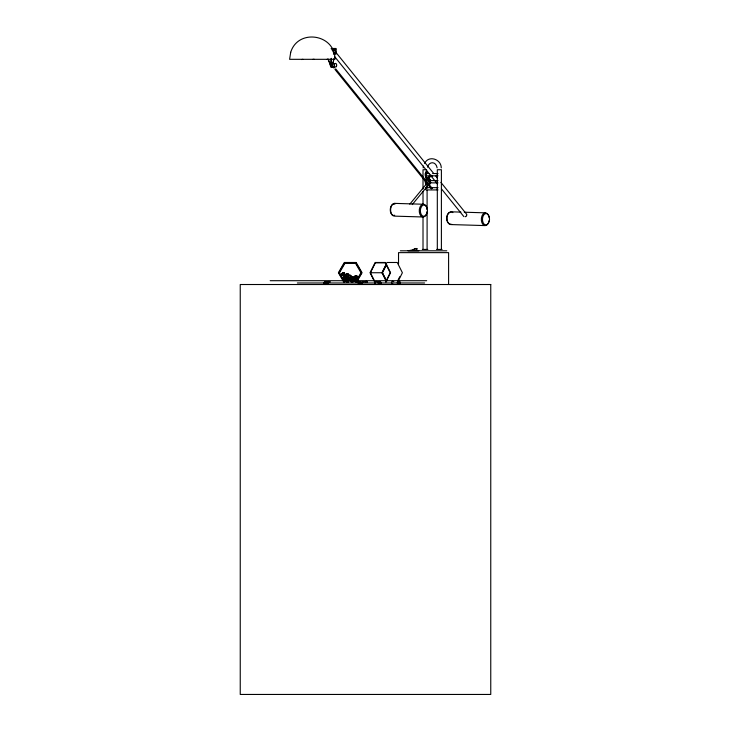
<?xml version="1.0" encoding="UTF-8"?>
<svg xmlns="http://www.w3.org/2000/svg" width="731" height="731" viewBox="0 0 731 731"><rect width="100%" height="100%" fill="white"/><g stroke="black" fill="none" stroke-linecap="round" stroke-linejoin="round"><path stroke-width="1.1" d="M427.032 171.538L426.301 172.077L426.31 171.538L427.315 171.794L426.666 171.273L427.315 171.794M428.549 177.843L429.271 177.304L428.558 177.304M426.155 184.641L426.895 184.111L426.493 184.961M428.722 179.241L429.462 178.711L428.722 179.241L429.764 179.122L430.34 180.749L429.307 180.594M428.192 178.108L428.649 177.77L426.164 178.693L426.904 179.232L426.164 178.693M428.393 184.97L429.152 184.44L428.43 184.44M324.866 282.55L324.683 283.107M425.981 177.459L425.634 176.025L426.749 176.939L425.981 177.459L427.005 177.295L427.014 177.825L426.292 177.295M428.138 178.684L429.161 178.921L428.037 178.172L429.261 177.843M332.029 65.735L332.075 65.434A7.347 5.729 -80.2 0 0 332.139 64.41L332.13 64.118M331.097 65.699C332.112 53.043 330.257 59.074 331.097 65.699A2.047 1.27 -90 0 0 333.199 66.731M333.711 59.037L333.126 62.903L333.893 59.037M425.853 184.23L426.648 183.719L426.173 184.111M428.969 179.634L429.051 179.122M423.139 167.883L423.514 166.092M426.657 178.099L427.306 177.578L426.657 178.099L427.589 178.163L427.498 178.675L426.785 178.675L426.877 178.163L429.124 178.391M428.741 185.19L429.106 184.97M431.299 188.625L432.103 188.242L335.648 68.815M333.007 64.593C332.852 68.221 330.686 63.524 332.815 64.776M425.606 183.746L425.597 182.759L426.31 182.759L425.935 183.719M427.114 178.538L428.366 178.062L428.85 178.684M326.145 283.199L325.478 283.838L324.92 283.39M427.461 167.143C429.289 160.994 436.005 161.35 437.111 167.819M427.598 177.871L427.425 178.318L427.251 177.861L428.53 178.263M430.513 175.376L430.952 176.262L432.131 175.961L430.513 175.376L431.491 176.582L430.532 175.851M430.577 175.979C434.662 177.551 426.84 174.517 432.048 176.125M430.824 175.321L431.637 175.97L430.632 175.531M431.071 175.339L431.592 175.531M431.966 176.299L431.354 175.376M431.82 176.436L432.021 175.796L432.076 176.272M428.366 178.062L427.589 178.163M345.79 277.935L346.576 279.297L345.873 280.713L344.301 280.814L343.424 279.498L344.127 278.082L345.699 277.981L346.576 279.297L348.157 279.297L348.943 277.935L348.157 276.565L348.943 275.203L348.157 273.833L346.576 273.833L345.79 275.203L344.21 275.203L343.424 276.565L344.21 277.935L345.79 277.935L346.576 276.565L348.157 276.565M425.314 175.924L426.237 175.504L425.634 176.025M374.857 281.645L370.407 272.736L375.359 262.831L385.84 262.831M386.397 281.645L381.938 272.736L386.397 263.818M386.681 281.472L382.304 272.736L386.681 263.992M386.315 280.503L382.423 272.736L386.315 264.96M385.758 281.645L390.208 272.736L385.255 262.831M385.895 282.047L390.555 272.736L385.429 262.484L375.186 262.484L370.06 272.736L374.72 282.047M397.783 280.658L399.766 276.693M397.728 282.047L402.388 272.736L397.262 262.484L387.019 262.484M427.251 177.861L426.913 177.77M427.964 177.861L427.626 177.77M346.576 279.297L345.79 280.667L346.576 282.029M348.157 282.029L348.943 280.667L348.157 279.297M351.309 279.297L350.514 277.935L351.309 276.565L352.881 276.565L353.676 277.935L352.881 279.297L351.309 279.297L350.514 280.667L351.309 282.029M352.881 282.029L353.676 280.667L353.557 279.087L354.864 278.209L356.399 278.575L357.486 277.424L357.039 275.916L355.504 275.55L354.416 276.693L354.864 278.209L356.289 278.895L356.399 280.466L355.092 281.353L353.676 280.667L352.881 279.297M355.604 282.029L360.968 272.736L355.604 263.434L344.868 263.434L339.495 272.736L344.868 282.029M356.49 281.599L361.607 272.736L355.924 262.886L344.548 262.886L338.864 272.736L343.981 281.599M356.682 282.047L362.064 272.736L356.152 262.484L344.319 262.484L338.407 272.736L343.78 282.047M425.278 182.604L426.219 182.22L425.597 182.759M424.601 163.461C428.476 154.862 441.277 159.056 441.268 167.856M425.214 175.312L426.182 174.956L425.524 175.504M328.292 281.462L327.387 282.559L327.698 284.094M409.808 204.15L429.015 180.859A1.078 0.667 39.5 0 1 430.257 180.996M412.211 204.616L430.714 182.202M425.506 182.22L426.191 181.663L425.479 181.663M425.214 181.982L426.191 181.663M392.51 281.216L391.441 282.321L391.871 283.847M376.109 281.453L375.03 282.568L375.423 284.094L375.085 282.568L376.163 281.453L377.635 281.864M325.916 283.537L325.313 283.756M425.46 174.956L426.182 174.398L425.46 174.398M425.186 174.682L426.182 174.398M425.214 181.352L425.278 180.721L426.31 180.575L426.328 179.588L425.616 179.588L425.597 180.575M425.926 181.352L425.999 180.721L425.278 180.721M431.518 188.26L432.103 188.242M425.214 174.051L426.237 173.859L425.323 173.439L425.524 173.859M325.149 282.303L326.072 282.559M430.34 182.631L429.307 182.777L430.111 182.238M431.116 176.345C432.341 176.07 429.654 175.842 431.016 176.536M333.299 62.903L330.823 63.825M425.323 173.439L426.356 173.329L426.703 171.904L425.99 171.904L425.643 173.329M429.216 176.043L430.257 175.943M429.161 183.28L430.203 183.225L430.02 182.777M431.189 176.536L431.747 176.272L430.769 176.427M429.938 176.043L429.865 177.03L429.152 177.03M331.618 48.474L335.949 48.474L335.949 54.167L333.409 54.167M331.088 48.703L335.767 48.703L335.767 49.936L333.053 49.936M301.665 59.549L302.917 59.321M330.293 63.825L327.991 58.992L330.558 65.699A2.047 1.27 -90 0 0 332.66 66.731M330.11 63.825L330.558 65.699M426.612 169.729L423.011 169.729L423.011 189.091M425.716 172.352L426.758 172.434M425.488 172.863L426.529 172.854M427.297 173.539L429.444 173.539M432.661 173.539L438.024 173.539M427.297 175.815L438.024 175.815M425.479 176.491L426.52 176.509M429.042 176.527L430.093 176.518M425.707 177.012L426.749 176.939M428.869 177.478L429.865 177.03M426.584 179.104L425.945 179.616L425.862 179.104L426.904 179.232M429.298 179.607L430.011 179.607M425.415 180.128L426.456 180.073M429.161 180.091L430.212 180.155M427.297 180.594L438.024 180.594M429.444 182.878L438.024 182.878M425.405 183.198L426.456 183.262M429.49 183.225L430.203 183.225M429.289 183.773L430.002 183.773L429.874 183.28M429.755 184.249L428.713 184.121L430.002 183.773M428.731 184.66L429.426 184.121M426.228 187.657L438.024 187.657M438.024 189.932L426.228 189.932A1.142 0.704 -90 0 1 426.045 187.693M409.927 250.358A12.071 9.476 -90 0 0 414.925 248.531L416.898 248.531L416.898 250.358M422.335 249.445L427.781 249.445M436.635 249.445L442.072 249.445M400.35 250.806L446.778 250.806M370.407 272.736L381.938 272.736M348.943 275.203L350.514 275.203L351.309 276.565M348.943 277.935L350.514 277.935M270.187 280.704L426.676 280.704M297.343 282.979L424.61 282.979M394.585 203.373L423.24 204.241M450.936 211.807L460.923 212.109M464.249 212.209L485.32 212.849M423.139 216.988L394.484 216.129A6.378 3.938 -88.3 0 1 390.637 209.029A6.378 3.938 -88.3 0 1 395.599 203.565M450.835 224.563L485.22 225.596M364.257 281.864L362.786 281.453L361.708 282.568L362.101 284.094M328.95 281.462L330.385 281.883M326.538 281.883L325.103 281.462L324.034 282.559L324.409 284.094L325.843 284.514M392.41 281.216L393.817 281.645M391.77 283.847L393.177 284.277M366.121 281.216L367.419 281.645M360.356 281.883L359.14 281.462L358.245 282.559L358.555 284.094L359.771 284.514M329.498 281.883L328.173 281.462L327.269 282.559L327.579 284.094M426.886 178.693L427.498 178.675M325.14 283.765L324.856 283.199M335.547 51.947L433.693 173.466M435.85 176.125L437.275 177.898M440.857 182.339L466.652 214.265A1.818 1.133 -38.9 0 1 466.798 214.53M334.899 56.945L437.348 183.783M441.643 189.11L463.856 216.604M334.935 69.408L431.345 188.772M426.666 171.273L427.269 171.511M345.79 275.203L346.576 276.565M428.96 183.737L429.033 184.249M448.596 284.514L448.596 252.634L398.532 252.634L398.532 264.019M441.396 249.445L441.396 169.729L437.312 169.729L437.312 249.445M427.096 185.674L427.096 187.949M427.096 190.234L427.096 209.587M427.096 211.862L427.096 249.445M423.011 191.367L423.011 203.894M423.011 216.422L423.011 249.445M418.817 250.806L407.999 250.806M414.925 248.531L414.925 250.358M333.409 48.474L333.409 49.936M333.226 48.703L333.226 52.047M327.671 59.321L327.086 59.321M314.275 59.321L312.923 59.321M416.898 248.531A12.071 9.476 90 0 1 416.131 249.079M413.216 250.24A12.071 9.476 90 0 1 411.9 250.358M437.522 175.486A1.142 0.704 -90 0 1 437.522 173.868M425.725 175.486A1.142 0.704 -90 0 1 425.725 173.868M437.522 189.603A1.142 0.704 -90 0 1 437.522 187.995M426.575 187.812A1.142 0.704 -90 0 1 426.84 188.223M430.705 182.384A1.078 0.786 56.2 0 1 429.389 182.467M429.271 180.913A1.078 0.786 56.2 0 1 430.13 180.996M437.522 182.54A1.142 0.704 -90 0 1 437.522 180.932M425.725 182.54A1.142 0.704 -90 0 1 425.725 180.932M332.048 49.132A1.818 1.133 -38.9 0 1 333.519 50.229M466.771 215.216A1.818 1.133 -38.9 0 1 466.341 215.956M466.003 216.285A1.818 1.133 -38.9 0 1 465.199 216.76M333.628 52.367A1.818 1.133 -90 0 1 334.816 49.964A1.818 1.133 -90 0 1 335.666 52.714A1.818 1.133 -90 0 1 333.765 52.796M332.486 66.731A2.047 1.27 -90 0 1 330.375 65.699M333.966 66.823A1.827 1.133 -90 0 1 332.477 66.283A1.827 1.133 -90 0 1 332.678 63.835A1.827 1.133 -90 0 1 334.204 63.944M331.463 66.302A0.969 0.603 -90 0 1 330.869 66.146M330.686 65.735A0.969 0.603 -90 0 1 330.787 64.776M331.481 66.676A1.298 0.804 -90 0 1 330.988 64.566M332.066 49.936A2.732 1.69 -90 0 1 333.701 53.372M332.331 50.028A2.732 1.69 -90 0 1 333.528 51.956M489.066 220.762A6.378 3.938 -88.3 0 1 482.972 224.499A6.378 3.938 -88.3 0 1 483.054 214.064A6.378 3.938 -88.3 0 1 489.094 217.463M451.859 224.316A6.378 3.938 -88.3 0 1 446.988 217.463A6.378 3.938 -88.3 0 1 452.9 212.611M450.122 223.887A5.729 3.536 -88.3 0 1 447.125 215.389L447.701 214.183A5.729 3.536 -88.3 0 1 450.214 212.438M426.986 212.154A6.378 3.938 -88.3 0 1 420.892 215.901A6.378 3.938 -88.3 0 1 420.974 205.457A6.378 3.938 -88.3 0 1 427.014 208.856M394.694 215.234A5.729 3.536 -88.3 0 1 390.984 213.297A5.729 3.536 -88.3 0 1 390.774 206.955L391.35 205.749A5.729 3.536 -88.3 0 1 394.777 204.168M344.648 277.881A1.371 1.371 0 0 1 344.036 275.596M345.672 275.898A0.95 0.95 0 0 1 345.471 277.387M344.749 277.478A0.95 0.95 0 0 1 344.749 275.651M354.663 278.858A0.969 0.969 0 0 1 355.951 279.708A0.969 0.969 0 0 1 354.8 280.731A0.969 0.969 0 0 1 354.106 279.352M355.549 278.612A1.298 1.298 0 0 1 355.887 280.713A1.298 1.298 0 0 1 353.795 280.311A1.298 1.298 0 0 1 354.891 278.484M361.836 282.486A0.969 0.941 -90 0 1 362.887 282.038M362.174 283.82A0.969 0.941 -90 0 1 361.735 283.226M362.247 283.939A1.371 1.316 -90 0 1 363.837 281.791M362.128 283.564A1.17 1.133 -90 0 1 362.019 283.281M362.128 282.394A1.17 1.133 -90 0 1 362.814 281.846M379.627 281.791A1.179 1.142 -90 0 1 380.613 283.573A1.179 1.142 -90 0 1 378.64 283.564A1.179 1.142 -90 0 1 379.627 281.791A1.179 1.142 -90 0 1 380.422 283.281A1.179 1.142 -90 0 1 379.024 284.121M379.782 282.157A0.95 0.914 -90 0 1 379.078 283.893M355.056 278.008A1.298 1.298 0 0 1 355.367 275.898A1.298 1.298 0 0 1 357.249 276.912A1.298 1.298 0 0 1 355.65 278.328M356.81 277.524A0.969 0.969 0 0 1 355.284 277.762A0.969 0.969 0 0 1 355.44 276.236A0.969 0.969 0 0 1 356.883 276.784M348.331 281.627A1.371 1.371 0 0 0 348.687 280.311A1.371 1.371 0 0 0 350.697 280.265M346.183 281.344A1.371 1.371 0 0 1 346.046 280.311M347.061 281.791A1.17 1.17 0 0 1 346.403 279.991A1.17 1.17 0 0 1 348.321 279.991A1.17 1.17 0 0 1 347.664 281.791M346.448 280.421A0.95 0.95 0 0 1 348.029 279.991A0.95 0.95 0 0 1 347.609 281.581M351.447 276.802A1.298 1.298 0 0 1 353.228 277.277A1.298 1.298 0 0 1 352.744 279.059M352.781 277.241A0.969 0.969 0 0 1 352.58 278.776A0.969 0.969 0 0 1 351.154 278.182A0.969 0.969 0 0 1 352.095 276.958M345.79 278.876A0.95 0.95 0 0 1 345.452 280.229A0.95 0.95 0 0 1 344.137 279.772A0.95 0.95 0 0 1 344.703 278.502M345.982 280.256A1.298 1.298 0 0 1 343.917 280.119A1.298 1.298 0 0 1 344.584 278.164M365.527 281.81A1.298 1.115 -90 0 1 367.108 281.837M365.82 281.727A1.17 1.005 -90 0 1 366.825 281.746M367.291 281.8A1.371 1.17 -90 0 0 365.637 281.764A0.969 0.832 -90 0 0 365.198 281.81M398.294 283.93A1.179 1.014 -90 0 1 397.289 282.833A1.179 1.014 -90 0 1 398.148 281.581A1.179 1.014 -90 0 1 399.29 282.458M398.112 281.828A0.95 0.813 -90 0 1 399.099 282.513M398.084 283.655A0.95 0.813 -90 0 1 397.737 282.065M350.414 275.386A1.371 1.371 0 0 1 351.099 276.565M349.729 275.614A0.95 0.95 0 0 1 350.642 276.811A0.95 0.95 0 0 1 349.254 277.387A0.95 0.95 0 0 1 349.062 275.898M328.475 281.8A1.179 0.941 -90 0 0 327.826 283.829A1.252 0.996 -90 0 1 328.731 281.773M327.835 284.195A1.252 0.996 -90 0 1 327.113 282.678A1.252 0.996 -90 0 1 328.329 281.773M326.309 283.235A0.996 0.795 -90 0 1 325.149 283.856A0.996 0.795 -90 0 1 324.966 282.285A0.996 0.795 -90 0 1 326.218 282.477M326.328 283.847A0.996 0.795 -90 0 1 325.24 283.5A0.996 0.795 -90 0 1 325.514 282.129A0.996 0.795 -90 0 1 326.611 282.477M359.88 284.249A1.298 1.042 -90 0 1 358.61 283.308A1.298 1.042 -90 0 1 359.36 281.727A1.298 1.042 -90 0 1 360.63 282.659M359.725 284.313A1.371 1.087 -90 0 1 358.4 283.326A1.371 1.087 -90 0 1 359.186 281.663A1.371 1.087 -90 0 1 360.511 282.65M359.606 284.158A1.17 0.932 -90 0 1 358.82 282.394A1.17 0.932 -90 0 1 360.438 282.413M326.465 283.61A1.224 1.16 -90 0 1 324.719 283.911A1.224 1.16 -90 0 1 324.738 282.038A1.224 1.16 -90 0 1 326.483 282.385M328.055 281.8A1.224 1.16 -90 0 1 328.658 281.81M352.095 281.609A0.95 0.95 0 0 1 351.154 280.75A0.95 0.95 0 0 1 351.931 279.735A0.95 0.95 0 0 1 353.009 280.421M352.781 279.48A1.371 1.371 0 0 1 353.42 281.015M351.127 281.627A1.371 1.371 0 0 1 350.779 280.311M351.794 281.81A1.179 1.179 0 0 1 351.127 279.982A1.179 1.179 0 0 1 353.064 279.982A1.179 1.179 0 0 1 352.406 281.81M347.609 277.022A0.95 0.95 0 0 1 348.029 278.602A0.95 0.95 0 0 1 346.448 278.173M346.549 277.46A0.95 0.95 0 0 1 346.887 277.113M343.844 274.92A0.95 0.95 0 0 1 342.51 274.5A0.95 0.95 0 0 1 343.04 273.211A0.95 0.95 0 0 1 344.283 273.851M342.4 275.066A1.371 1.371 0 0 1 343.013 272.782A1.371 1.371 0 0 1 344.685 274.454M344.054 275.285A1.371 1.371 0 0 1 342.684 275.285M346.887 276.016A0.95 0.95 0 0 1 346.64 274.591A0.95 0.95 0 0 1 348.093 274.591A0.95 0.95 0 0 1 347.837 276.016M346.065 275.203A1.298 1.298 0 0 1 347.362 273.897A1.298 1.298 0 0 1 348.669 275.203M290.71 52.285L289.604 59.321L334.917 59.321C335.374 34.165 298.047 28.18 290.71 52.285M333.93 67.873L334.369 67.353L333.93 67.873M421.44 206.654L420.864 207.86A5.729 3.536 -88.3 0 0 423.56 216.349A5.729 3.536 -88.3 0 0 427.251 208.582A5.729 3.536 -88.3 0 0 421.44 206.654M483.52 215.261L482.953 216.467A5.729 3.536 -88.3 0 0 485.64 224.956A5.729 3.536 -88.3 0 0 489.331 217.189A5.729 3.536 -88.3 0 0 483.52 215.261M398.578 281.216L397.609 282.321L397.938 283.847L399.245 284.277L400.213 283.18L399.884 281.645L398.578 281.216M379.234 281.453L378.155 282.568L378.548 284.094L380.019 284.496L381.098 283.39L380.705 281.864L379.234 281.453M342.958 272.572L341.843 273.686L342.254 275.212L343.771 275.624L344.895 274.509L344.484 272.983L342.958 272.572M490.757 284.514L240.243 284.514L240.243 694.45L490.757 694.45L490.757 284.514M336.534 66.146A1.827 1.133 -90 0 0 335.547 63.405A1.827 1.133 -90 0 0 334.57 66.146A1.827 1.133 -90 0 0 336.534 66.146M344.411 277.588A1.179 1.179 0 0 0 346.183 276.565A1.179 1.179 0 0 0 344.411 275.541A1.179 1.179 0 0 0 344.411 277.588M354.215 280.658A1.17 1.17 0 0 0 356.125 280A1.17 1.17 0 0 0 354.599 278.675A1.17 1.17 0 0 0 354.215 280.658M355.147 277.908A1.17 1.17 0 0 0 357.084 277.332A1.17 1.17 0 0 0 355.613 275.943A1.17 1.17 0 0 0 355.147 277.908M351.51 278.94A1.17 1.17 0 0 0 353.265 277.935A1.17 1.17 0 0 0 351.51 276.921A1.17 1.17 0 0 0 351.51 278.94M344.219 280.284A1.179 1.179 0 0 0 346.165 279.635A1.179 1.179 0 0 0 344.621 278.273A1.179 1.179 0 0 0 344.219 280.284M399.784 283.354A1.179 1.014 -90 0 0 398.925 281.563A1.179 1.014 -90 0 0 398.029 283.326A1.179 1.014 -90 0 0 399.784 283.354M349.135 277.588A1.179 1.179 0 0 0 350.917 276.565A1.179 1.179 0 0 0 349.135 275.541A1.179 1.179 0 0 0 349.135 277.588M361.352 283.482A0.969 0.777 -90 0 0 360.694 282.02A0.969 0.777 -90 0 0 360.008 283.464A0.969 0.777 -90 0 0 361.352 283.482M346.768 278.959A1.179 1.179 0 0 0 348.55 277.935A1.179 1.179 0 0 0 346.768 276.903A1.179 1.179 0 0 0 346.768 278.959M349.135 280.32A1.179 1.179 0 0 0 350.917 279.297A1.179 1.179 0 0 0 349.135 278.273A1.179 1.179 0 0 0 349.135 280.32M348.906 279.772A0.95 0.95 0 0 0 350.551 279.772A0.95 0.95 0 0 0 349.729 278.356A0.95 0.95 0 0 0 348.906 279.772M342.775 275.121A1.179 1.179 0 0 0 344.548 274.098A1.179 1.179 0 0 0 342.775 273.074A1.179 1.179 0 0 0 342.775 275.121M346.768 276.227A1.179 1.179 0 0 0 348.55 275.203A1.179 1.179 0 0 0 346.768 274.171A1.179 1.179 0 0 0 346.768 276.227"/></g></svg>
